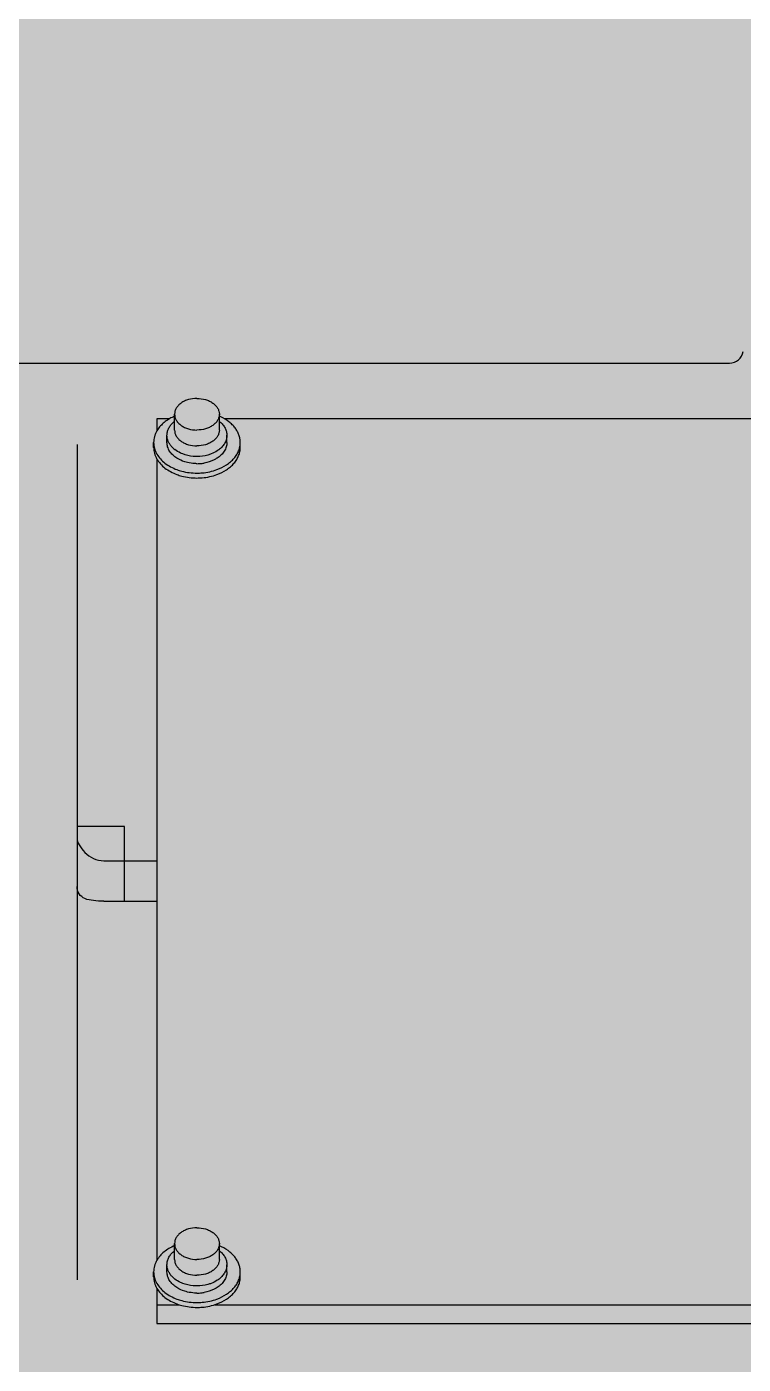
# Model space of a CAD drawing. Extents: x -18489 to 195597, y -1599 to 112111.
# Drawn here: x -14620.93 to -14603.88, y 3066.97 to 3098.8 of the extents above; entities that cross this region are included whole.
import ezdxf

# ---------------------------------------------------------------- set-up
doc = ezdxf.new("R2010")
doc.units = 0
doc.header["$LTSCALE"] = 100
for name, color, linetype in [('188K-SM-03-F10-MECH-EQ-Y2257103$0$0 Xref', 8, 'Continuous'), ('188K-SM-03-F10-MECH-EQ-Y2257103$0$M-EQU-FOUNDATION', 8, 'Continuous'), ('188K-SM-03-F10-MECH-EQ-Y2257103$0$Micron CUP L10 HVAC EQU$0$M-MECH-EQU', 136, 'Continuous'), ('188K-SM-03-F10-MECH-EQ-Y2257103$0$Micron CUP L10 HVAC EQU$0$M-PHASE1 AREA', 252, 'Continuous')]:
    doc.layers.add(name, color=color, linetype=linetype)

# ---------------------------------------------------------------- blocks, each defined once
blk = doc.blocks.new('188K-SM-03-F10-MECH-EQ-Y2257103$0$Micron CUP L10 HVAC EQU$0$A$C0c53ceb0')
at = {"layer": '188K-SM-03-F10-MECH-EQ-Y2257103$0$Micron CUP L10 HVAC EQU$0$M-PHASE1 AREA'}
for p, q in [((15203.21132, 21733.74672), (15389.45113, 21733.74672)), ((15257.38326, 21717.82049), (15257.38326, 21721.58823)), ((15268.04003, 21717.82049), (15268.04003, 21721.58823)), ((15256.23178, 21720.51174), (15253.19667, 21720.51174)), ((15253.19667, 21720.51174), (15253.19667, 21717.62526)), ((15409.24228, 21720.51174), (15269.19151, 21720.51174)), ((15252.40375, 21713.69392), (15252.40375, 21714.86013)), ((15255.58175, 21714.86013), (15255.58175, 21716.56458)), ((15269.84153, 21714.86013), (15269.84153, 21716.56458)), ((15273.01953, 21713.69392), (15273.01953, 21714.86013)), ((15234.16671, 21714.41434), (15234.16671, 21515.61578)), ((15253.19667, 21710.9288), (15253.19667, 21520.26753)), ((15245.45782, 21623.44911), (15234.16671, 21623.44911)), ((15245.45782, 21605.72941), (15245.45782, 21623.44911)), ((15240.51003, 21615.32976), (15253.19667, 21615.32976)), ((15240.51003, 21605.72955), (15253.19667, 21605.72955)), ((15257.38326, 21520.46276), (15257.38326, 21524.2305)), ((15268.04003, 21520.46276), (15268.04003, 21524.2305)), ((15252.40375, 21516.33619), (15252.40375, 21517.5024)), ((15255.58175, 21517.5024), (15255.58175, 21519.20685)), ((15269.84153, 21517.5024), (15269.84153, 21519.20685)), ((15273.01953, 21516.33619), (15273.01953, 21517.5024)), ((15253.19667, 21513.57107), (15253.19667, 21505.21239)), ((15253.19667, 21509.6978), (15258.46102, 21509.6978)), ((15266.96227, 21509.6978), (15410.70064, 21509.6978)), ((15253.19667, 21505.21239), (15576.70587, 21505.21239))]:
    blk.add_line(p, q, dxfattribs=at)
for centre, radius, start, end in [((15389.45113, 21737.04524), 3.29853, 270, 351.1501169), ((15261.89483, 21710.5293), 11.4928, 113.1588691, 116.1903204), ((15263.51735, 21710.50269), 11.52164, 64.948865, 66.842348), ((15261.01761, 21715.33503), 5.84634, 128.528757, 133.6162458), ((15264.26386, 21715.16578), 6.06708, 49.7708212, 51.4191546), ((15260.78263, 21717.54479), 5.50374, 222.7749544, 226.8486984), ((15261.13143, 21717.92581), 6.02027, 226.9069085, 232.4938278), ((15264.18588, 21718.06039), 6.19155, 307.5258068, 308.9357053), ((15262.71288, 21719.84892), 10.03038, 269.9929258, 276.1678883), ((15262.72994, 21719.68053), 9.86114, 276.1744783, 277.1800614), ((15262.74707, 21719.5528), 9.73227, 277.1739976, 280.0449696), ((15260.78263, 21520.18706), 5.50374, 222.7749544, 226.8486984), ((15261.13143, 21520.56808), 6.02027, 226.9069085, 232.4938278), ((15264.18588, 21520.70266), 6.19155, 307.5258068, 308.9357053), ((15262.71288, 21522.49119), 10.03038, 269.9929258, 276.1678883), ((15262.72994, 21522.3228), 9.86114, 276.1744783, 277.1800614), ((15262.74707, 21522.19507), 9.73227, 277.1739976, 280.0449696)]:
    blk.add_arc(centre, radius, start, end, dxfattribs=at)
for points, knots in [([(15262.71164, 21725.35597), (15262.02526, 21725.35597), (15261.00163, 21725.21783), (15259.75605, 21724.75204), (15258.94412, 21724.2866), (15258.27314, 21723.71647), (15257.76921, 21723.06039), (15257.45506, 21722.34193), (15257.38327, 21721.83561), (15257.38327, 21721.58823)], [0, 0, 0, 0, 0.286788988, 0.423950674, 0.553971236, 0.675795026, 0.789521273, 0.896637404, 1, 1, 1, 1]), ([(15262.71164, 21725.35597), (15263.39802, 21725.35597), (15264.42165, 21725.21783), (15265.66723, 21724.75204), (15266.47916, 21724.2866), (15267.15015, 21723.71647), (15267.65407, 21723.06039), (15267.96822, 21722.34193), (15268.04001, 21721.83561), (15268.04001, 21721.58823)], [0, 0, 0, 0, 0.286788988, 0.423950674, 0.553971236, 0.675795026, 0.789521273, 0.896637404, 1, 1, 1, 1]), ([(15257.38327, 21721.58823), (15257.38327, 21721.34085), (15257.45506, 21720.83454), (15257.76921, 21720.11608), (15258.27314, 21719.45999), (15258.94412, 21718.88986), (15259.75605, 21718.42443), (15261.00163, 21717.95863), (15262.02526, 21717.82049), (15262.71164, 21717.82049)], [0, 0, 0, 0, 0.103362596, 0.210478727, 0.324204974, 0.446028764, 0.576049326, 0.713211012, 1, 1, 1, 1]), ([(15268.04001, 21721.58823), (15268.04001, 21721.34085), (15267.96822, 21720.83454), (15267.65407, 21720.11608), (15267.15015, 21719.45999), (15266.47916, 21718.88986), (15265.66723, 21718.42443), (15264.42165, 21717.95863), (15263.39802, 21717.82049), (15262.71164, 21717.82049)], [0, 0, 0, 0, 0.103362596, 0.210478727, 0.324204974, 0.446028764, 0.576049326, 0.713211012, 1, 1, 1, 1]), ([(15256.82243, 21720.84217), (15256.42737, 21720.6477), (15255.67662, 21720.22145), (15254.66846, 21719.4583), (15253.82275, 21718.59985), (15253.36873, 21717.95978), (15253.17754, 21717.63081)], [0, 0, 0, 0, 0.268332212, 0.524486576, 0.768135983, 1, 1, 1, 1]), ([(15255.58177, 21716.56458), (15255.58177, 21716.83323), (15255.64417, 21717.37897), (15255.9204, 21718.16938), (15256.36992, 21718.91542), (15256.76532, 21719.35852), (15256.98466, 21719.56764)], [0, 0, 0, 0, 0.236860265, 0.479513031, 0.732801805, 1, 1, 1, 1]), ([(15268.18227, 21719.7978), (15268.43921, 21719.58041), (15268.90406, 21719.11482), (15269.43732, 21718.31398), (15269.76679, 21717.45517), (15269.84152, 21716.85781), (15269.84152, 21716.56458)], [0, 0, 0, 0, 0.269574381, 0.523491077, 0.765138928, 1, 1, 1, 1]), ([(15273.01953, 21714.86013), (15273.01953, 21715.16017), (15272.96627, 21715.76598), (15272.72874, 21716.65652), (15272.33789, 21717.51819), (15271.8007, 21718.33739), (15271.12595, 21719.10226), (15270.03653, 21720.05297), (15269.07613, 21720.62253), (15268.39592, 21720.94049)], [0, 0, 0, 0, 0.11174478, 0.225149291, 0.341705381, 0.462607147, 0.588678042, 0.720351669, 1, 1, 1, 1]), ([(15253.17754, 21717.63081), (15253.05209, 21717.41496), (15252.8293, 21716.97329), (15252.58471, 21716.28072), (15252.4368, 21715.57409), (15252.40375, 21715.09716), (15252.40375, 21714.86013)], [0, 0, 0, 0, 0.257512723, 0.508724866, 0.755506666, 1, 1, 1, 1]), ([(15252.40375, 21714.86013), (15252.40375, 21714.62309), (15252.4368, 21714.14617), (15252.58471, 21713.43953), (15252.8293, 21712.74697), (15253.05209, 21712.30529), (15253.17754, 21712.08944)], [0, 0, 0, 0, 0.244493334, 0.491275134, 0.742487277, 1, 1, 1, 1]), ([(15256.74274, 21713.80709), (15256.55952, 21714.00539), (15256.23037, 21714.42141), (15255.85956, 21715.10806), (15255.63281, 21715.82756), (15255.58177, 21716.32102), (15255.58177, 21716.56458)], [0, 0, 0, 0, 0.264767003, 0.517467871, 0.761153089, 1, 1, 1, 1]), ([(15257.93812, 21711.11522), (15257.58192, 21711.34225), (15256.93228, 21711.84496), (15256.17001, 21712.76296), (15255.6916, 21713.78251), (15255.58177, 21714.5071), (15255.58177, 21714.86013)], [0, 0, 0, 0, 0.27510598, 0.530746196, 0.770079369, 1, 1, 1, 1]), ([(15257.38327, 21717.82049), (15257.38327, 21717.57311), (15257.45506, 21717.0668), (15257.76921, 21716.34834), (15258.27314, 21715.69225), (15258.94412, 21715.12212), (15259.75605, 21714.65669), (15261.00163, 21714.1909), (15262.02526, 21714.05276), (15262.71164, 21714.05276)], [0, 0, 0, 0, 0.103362596, 0.210478727, 0.324204974, 0.446028764, 0.576049326, 0.713211012, 1, 1, 1, 1]), ([(15268.04001, 21717.82049), (15268.04001, 21717.57311), (15267.96822, 21717.0668), (15267.65407, 21716.34834), (15267.15015, 21715.69225), (15266.47916, 21715.12212), (15265.66723, 21714.65669), (15264.42165, 21714.1909), (15263.39802, 21714.05276), (15262.71164, 21714.05276)], [0, 0, 0, 0, 0.103362596, 0.210478727, 0.324204974, 0.446028764, 0.576049326, 0.713211012, 1, 1, 1, 1]), ([(15267.48043, 21708.39828), (15268.27931, 21708.69307), (15269.41659, 21709.2511), (15270.7228, 21710.2378), (15271.53656, 21711.05003), (15272.18794, 21711.93481), (15272.664, 21712.87676), (15272.95428, 21713.85796), (15273.01953, 21714.52864), (15273.01953, 21714.86013)], [0, 0, 0, 0, 0.282453329, 0.415182561, 0.541745185, 0.662447936, 0.77810747, 0.890044774, 1, 1, 1, 1]), ([(15269.84152, 21714.86013), (15269.84152, 21714.5071), (15269.73169, 21713.78251), (15269.25327, 21712.76296), (15268.491, 21711.84496), (15267.84137, 21711.34225), (15267.48516, 21711.11522)], [0, 0, 0, 0, 0.229920631, 0.469253804, 0.72489402, 1, 1, 1, 1]), ([(15269.84152, 21716.56458), (15269.84152, 21716.26173), (15269.76164, 21715.64406), (15269.41005, 21714.75882), (15268.8423, 21713.93753), (15268.34917, 21713.46424), (15268.07695, 21713.24428)], [0, 0, 0, 0, 0.234069694, 0.475329886, 0.729505668, 1, 1, 1, 1]), ([(15252.40375, 21713.69392), (15252.40375, 21713.45689), (15252.4368, 21712.97996), (15252.58471, 21712.27333), (15252.8293, 21711.58076), (15253.05209, 21711.13909), (15253.17754, 21710.92324)], [0, 0, 0, 0, 0.244493334, 0.491275134, 0.742487277, 1, 1, 1, 1]), ([(15253.17754, 21712.08944), (15253.41232, 21711.68547), (15253.99088, 21710.90444), (15255.09666, 21709.89282), (15256.42998, 21709.03447), (15257.42195, 21708.59049), (15257.94285, 21708.39828)], [0, 0, 0, 0, 0.228329103, 0.471045062, 0.728675928, 1, 1, 1, 1]), ([(15259.32343, 21712.12863), (15259.15191, 21712.19413), (15258.49918, 21712.46813), (15257.88182, 21712.83061), (15257.46601, 21713.15)], [0, 0, 0, 0, 0.259357224, 1, 1, 1, 1]), ([(15262.71164, 21711.52299), (15262.41792, 21711.52299), (15261.26803, 21711.57311), (15260.1241, 21711.82286), (15259.32343, 21712.12863)], [0, 0, 0, 0, 0.255236185, 1, 1, 1, 1]), ([(15266.09986, 21712.12863), (15265.83754, 21712.02846), (15264.7423, 21711.67163), (15263.58175, 21711.52299), (15262.71164, 21711.52299)], [0, 0, 0, 0, 0.243974103, 1, 1, 1, 1]), ([(15267.95727, 21713.15), (15267.82202, 21713.04611), (15267.24306, 21712.63776), (15266.60193, 21712.32037), (15266.09986, 21712.12863)], [0, 0, 0, 0, 0.24089007, 1, 1, 1, 1]), ([(15267.48043, 21707.23207), (15268.27931, 21707.52686), (15269.41659, 21708.0849), (15270.7228, 21709.0716), (15271.53656, 21709.88383), (15272.18794, 21710.76861), (15272.664, 21711.71056), (15272.95428, 21712.69175), (15273.01953, 21713.36243), (15273.01953, 21713.69392)], [0, 0, 0, 0, 0.282453329, 0.415182561, 0.541745185, 0.662447936, 0.77810747, 0.890044774, 1, 1, 1, 1]), ([(15253.17754, 21710.92324), (15253.41232, 21710.51926), (15253.99088, 21709.73823), (15255.09666, 21708.72661), (15256.42998, 21707.86826), (15257.42195, 21707.42429), (15257.94285, 21707.23207)], [0, 0, 0, 0, 0.228329103, 0.471045062, 0.728675928, 1, 1, 1, 1]), ([(15260.47811, 21710.0723), (15260.24614, 21710.1264), (15259.36115, 21710.36872), (15258.51108, 21710.75005), (15257.93812, 21711.11522)], [0, 0, 0, 0, 0.25958004, 1, 1, 1, 1]), ([(15257.94285, 21708.39828), (15258.31371, 21708.26143), (15259.85813, 21707.77451), (15261.48888, 21707.57135), (15262.71164, 21707.57135)], [0, 0, 0, 0, 0.244303598, 1, 1, 1, 1]), ([(15262.71164, 21709.81854), (15262.52253, 21709.81854), (15261.7725, 21709.83967), (15261.02454, 21709.94484), (15260.47811, 21710.0723)], [0, 0, 0, 0, 0.252084477, 1, 1, 1, 1]), ([(15262.71164, 21707.57135), (15263.12415, 21707.57135), (15264.74091, 21707.63979), (15266.34955, 21707.98097), (15267.48043, 21708.39828)], [0, 0, 0, 0, 0.254957247, 1, 1, 1, 1]), ([(15267.48516, 21711.11522), (15267.26577, 21710.9754), (15266.31628, 21710.44311), (15265.25877, 21710.11398), (15264.44458, 21709.96972)], [0, 0, 0, 0, 0.239330495, 1, 1, 1, 1]), ([(15257.94285, 21707.23207), (15258.31371, 21707.09522), (15259.85813, 21706.6083), (15261.48888, 21706.40514), (15262.71164, 21706.40514)], [0, 0, 0, 0, 0.244303598, 1, 1, 1, 1]), ([(15262.71164, 21706.40514), (15263.12415, 21706.40514), (15264.74091, 21706.47359), (15266.34955, 21706.81476), (15267.48043, 21707.23207)], [0, 0, 0, 0, 0.254957247, 1, 1, 1, 1]), ([(15234.16671, 21620.79978), (15234.16671, 21620.21662), (15234.66239, 21618.90399), (15236.0167, 21617.20428), (15237.99995, 21615.75483), (15239.67284, 21615.32976), (15240.51003, 21615.32976)], [0, 0, 0, 0, 0.194431003, 0.446315186, 0.720873, 1, 1, 1, 1]), ([(15240.51003, 21605.72955), (15239.69423, 21605.72955), (15238.18648, 21605.78158), (15236.10218, 21606.15004), (15234.45259, 21607.32201), (15234.16671, 21608.60643), (15234.16671, 21609.23033)], [0, 0, 0, 0, 0.300006288, 0.55471551, 0.770561951, 1, 1, 1, 1]), ([(15262.71164, 21527.99824), (15262.02526, 21527.99824), (15261.00163, 21527.8601), (15259.75605, 21527.39431), (15258.94412, 21526.92887), (15258.27314, 21526.35874), (15257.76921, 21525.70266), (15257.45506, 21524.9842), (15257.38327, 21524.47788), (15257.38327, 21524.2305)], [0, 0, 0, 0, 0.286788988, 0.423950674, 0.553971236, 0.675795026, 0.789521273, 0.896637404, 1, 1, 1, 1]), ([(15262.71164, 21527.99824), (15263.39802, 21527.99824), (15264.42165, 21527.8601), (15265.66723, 21527.39431), (15266.47916, 21526.92887), (15267.15015, 21526.35874), (15267.65407, 21525.70266), (15267.96822, 21524.9842), (15268.04001, 21524.47788), (15268.04001, 21524.2305)], [0, 0, 0, 0, 0.286788988, 0.423950674, 0.553971236, 0.675795026, 0.789521273, 0.896637404, 1, 1, 1, 1]), ([(15257.38327, 21524.2305), (15257.38327, 21523.98312), (15257.45506, 21523.47681), (15257.76921, 21522.75835), (15258.27314, 21522.10226), (15258.94412, 21521.53213), (15259.75605, 21521.0667), (15261.00163, 21520.6009), (15262.02526, 21520.46276), (15262.71164, 21520.46276)], [0, 0, 0, 0, 0.103362596, 0.210478727, 0.324204974, 0.446028764, 0.576049326, 0.713211012, 1, 1, 1, 1]), ([(15268.04001, 21524.2305), (15268.04001, 21523.98312), (15267.96822, 21523.47681), (15267.65407, 21522.75835), (15267.15015, 21522.10226), (15266.47916, 21521.53213), (15265.66723, 21521.0667), (15264.42165, 21520.6009), (15263.39802, 21520.46276), (15262.71164, 21520.46276)], [0, 0, 0, 0, 0.103362596, 0.210478727, 0.324204974, 0.446028764, 0.576049326, 0.713211012, 1, 1, 1, 1]), ([(15257.37491, 21523.73826), (15256.91749, 21523.54253), (15256.04762, 21523.10331), (15254.87953, 21522.28822), (15253.90607, 21521.35069), (15253.39059, 21520.63967), (15253.17754, 21520.27308)], [0, 0, 0, 0, 0.269931631, 0.526826294, 0.769963352, 1, 1, 1, 1]), ([(15255.58177, 21519.20685), (15255.58177, 21519.51236), (15255.6631, 21520.13564), (15256.02091, 21521.02814), (15256.59835, 21521.85498), (15257.09939, 21522.33027), (15257.37588, 21522.55087)], [0, 0, 0, 0, 0.233850718, 0.475004706, 0.729253262, 1, 1, 1, 1]), ([(15268.04741, 21522.55087), (15268.3239, 21522.33027), (15268.82493, 21521.85498), (15269.40237, 21521.02814), (15269.76019, 21520.13564), (15269.84152, 21519.51236), (15269.84152, 21519.20685)], [0, 0, 0, 0, 0.270746738, 0.524995294, 0.766149282, 1, 1, 1, 1]), ([(15273.01953, 21517.5024), (15273.01953, 21517.8146), (15272.96178, 21518.44547), (15272.70449, 21519.37117), (15272.28162, 21520.26425), (15271.70141, 21521.1095), (15270.9741, 21521.89377), (15269.80228, 21522.86049), (15268.77422, 21523.42768), (15268.04837, 21523.73826)], [0, 0, 0, 0, 0.111041272, 0.223864441, 0.340057107, 0.460865279, 0.587115231, 0.719198405, 1, 1, 1, 1]), ([(15253.17754, 21520.27308), (15253.05209, 21520.05723), (15252.8293, 21519.61556), (15252.58471, 21518.92299), (15252.4368, 21518.21636), (15252.40375, 21517.73943), (15252.40375, 21517.5024)], [0, 0, 0, 0, 0.257512723, 0.508724866, 0.755506666, 1, 1, 1, 1]), ([(15252.40375, 21517.5024), (15252.40375, 21517.26536), (15252.4368, 21516.78844), (15252.58471, 21516.0818), (15252.8293, 21515.38924), (15253.05209, 21514.94756), (15253.17754, 21514.73171)], [0, 0, 0, 0, 0.244493334, 0.491275134, 0.742487277, 1, 1, 1, 1]), ([(15256.74274, 21516.44936), (15256.55952, 21516.64766), (15256.23037, 21517.06368), (15255.85956, 21517.75033), (15255.63281, 21518.46983), (15255.58177, 21518.96329), (15255.58177, 21519.20685)], [0, 0, 0, 0, 0.264767003, 0.517467871, 0.761153089, 1, 1, 1, 1]), ([(15257.93812, 21513.75749), (15257.58192, 21513.98452), (15256.93228, 21514.48723), (15256.17001, 21515.40523), (15255.6916, 21516.42478), (15255.58177, 21517.14938), (15255.58177, 21517.5024)], [0, 0, 0, 0, 0.27510598, 0.530746196, 0.770079369, 1, 1, 1, 1]), ([(15257.38327, 21520.46276), (15257.38327, 21520.21538), (15257.45506, 21519.70907), (15257.76921, 21518.99061), (15258.27314, 21518.33452), (15258.94412, 21517.76439), (15259.75605, 21517.29896), (15261.00163, 21516.83317), (15262.02526, 21516.69503), (15262.71164, 21516.69503)], [0, 0, 0, 0, 0.103362596, 0.210478727, 0.324204974, 0.446028764, 0.576049326, 0.713211012, 1, 1, 1, 1]), ([(15268.04001, 21520.46276), (15268.04001, 21520.21538), (15267.96822, 21519.70907), (15267.65407, 21518.99061), (15267.15015, 21518.33452), (15266.47916, 21517.76439), (15265.66723, 21517.29896), (15264.42165, 21516.83317), (15263.39802, 21516.69503), (15262.71164, 21516.69503)], [0, 0, 0, 0, 0.103362596, 0.210478727, 0.324204974, 0.446028764, 0.576049326, 0.713211012, 1, 1, 1, 1]), ([(15267.48043, 21511.04055), (15268.27931, 21511.33534), (15269.41659, 21511.89337), (15270.7228, 21512.88007), (15271.53656, 21513.6923), (15272.18794, 21514.57708), (15272.664, 21515.51903), (15272.95428, 21516.50023), (15273.01953, 21517.17091), (15273.01953, 21517.5024)], [0, 0, 0, 0, 0.282453329, 0.415182561, 0.541745185, 0.662447936, 0.77810747, 0.890044774, 1, 1, 1, 1]), ([(15269.84152, 21517.5024), (15269.84152, 21517.14938), (15269.73169, 21516.42478), (15269.25327, 21515.40523), (15268.491, 21514.48723), (15267.84137, 21513.98452), (15267.48516, 21513.75749)], [0, 0, 0, 0, 0.229920631, 0.469253804, 0.72489402, 1, 1, 1, 1]), ([(15269.84152, 21519.20685), (15269.84152, 21518.904), (15269.76164, 21518.28633), (15269.41005, 21517.40109), (15268.8423, 21516.5798), (15268.34917, 21516.10651), (15268.07695, 21515.88655)], [0, 0, 0, 0, 0.234069694, 0.475329886, 0.729505668, 1, 1, 1, 1]), ([(15252.40375, 21516.33619), (15252.40375, 21516.09916), (15252.4368, 21515.62223), (15252.58471, 21514.9156), (15252.8293, 21514.22303), (15253.05209, 21513.78136), (15253.17754, 21513.56551)], [0, 0, 0, 0, 0.244493334, 0.491275134, 0.742487277, 1, 1, 1, 1]), ([(15253.17754, 21514.73171), (15253.41232, 21514.32774), (15253.99088, 21513.54671), (15255.09666, 21512.53509), (15256.42998, 21511.67674), (15257.42195, 21511.23276), (15257.94285, 21511.04055)], [0, 0, 0, 0, 0.228329103, 0.471045062, 0.728675928, 1, 1, 1, 1]), ([(15259.32343, 21514.7709), (15259.15191, 21514.8364), (15258.49918, 21515.1104), (15257.88182, 21515.47288), (15257.46601, 21515.79227)], [0, 0, 0, 0, 0.259357224, 1, 1, 1, 1]), ([(15262.71164, 21514.16526), (15262.41792, 21514.16526), (15261.26803, 21514.21538), (15260.1241, 21514.46513), (15259.32343, 21514.7709)], [0, 0, 0, 0, 0.255236185, 1, 1, 1, 1]), ([(15266.09986, 21514.7709), (15265.83754, 21514.67073), (15264.7423, 21514.3139), (15263.58175, 21514.16526), (15262.71164, 21514.16526)], [0, 0, 0, 0, 0.243974103, 1, 1, 1, 1]), ([(15267.95727, 21515.79227), (15267.82202, 21515.68838), (15267.24306, 21515.28003), (15266.60193, 21514.96264), (15266.09986, 21514.7709)], [0, 0, 0, 0, 0.24089007, 1, 1, 1, 1]), ([(15267.48043, 21509.87434), (15268.27931, 21510.16913), (15269.41659, 21510.72717), (15270.7228, 21511.71387), (15271.53656, 21512.5261), (15272.18794, 21513.41088), (15272.664, 21514.35283), (15272.95428, 21515.33402), (15273.01953, 21516.0047), (15273.01953, 21516.33619)], [0, 0, 0, 0, 0.282453329, 0.415182561, 0.541745185, 0.662447936, 0.77810747, 0.890044774, 1, 1, 1, 1]), ([(15253.17754, 21513.56551), (15253.41232, 21513.16153), (15253.99088, 21512.3805), (15255.09666, 21511.36888), (15256.42998, 21510.51053), (15257.42195, 21510.06656), (15257.94285, 21509.87434)], [0, 0, 0, 0, 0.228329103, 0.471045062, 0.728675928, 1, 1, 1, 1]), ([(15260.47811, 21512.71457), (15260.24614, 21512.76867), (15259.36115, 21513.01099), (15258.51108, 21513.39232), (15257.93812, 21513.75749)], [0, 0, 0, 0, 0.25958004, 1, 1, 1, 1]), ([(15257.94285, 21511.04055), (15258.31371, 21510.9037), (15259.85813, 21510.41678), (15261.48888, 21510.21362), (15262.71164, 21510.21362)], [0, 0, 0, 0, 0.244303598, 1, 1, 1, 1]), ([(15262.71164, 21512.46081), (15262.52253, 21512.46081), (15261.7725, 21512.48194), (15261.02454, 21512.58711), (15260.47811, 21512.71457)], [0, 0, 0, 0, 0.252084477, 1, 1, 1, 1]), ([(15262.71164, 21510.21362), (15263.12415, 21510.21362), (15264.74091, 21510.28206), (15266.34955, 21510.62324), (15267.48043, 21511.04055)], [0, 0, 0, 0, 0.254957247, 1, 1, 1, 1]), ([(15267.48516, 21513.75749), (15267.26577, 21513.61767), (15266.31628, 21513.08538), (15265.25877, 21512.75625), (15264.44458, 21512.61199)], [0, 0, 0, 0, 0.239330495, 1, 1, 1, 1]), ([(15257.94285, 21509.87434), (15258.31371, 21509.73749), (15259.85813, 21509.25057), (15261.48888, 21509.04741), (15262.71164, 21509.04741)], [0, 0, 0, 0, 0.244303598, 1, 1, 1, 1]), ([(15262.71164, 21509.04741), (15263.12415, 21509.04741), (15264.74091, 21509.11586), (15266.34955, 21509.45703), (15267.48043, 21509.87434)], [0, 0, 0, 0, 0.254957247, 1, 1, 1, 1])]:
    blk.add_open_spline(points, degree=3, knots=knots, dxfattribs=at)
blk = doc.blocks.new('188K-SM-03-F10-MECH-EQ-Y2257103$0$Micron CUP L10 HVAC EQU')
at = {"layer": '188K-SM-03-F10-MECH-EQ-Y2257103$0$Micron CUP L10 HVAC EQU$0$M-MECH-EQU'}
blk.add_blockref('188K-SM-03-F10-MECH-EQ-Y2257103$0$Micron CUP L10 HVAC EQU$0$A$C0c53ceb0', (-206166.7, 2082.18), dxfattribs=at)
blk = doc.blocks.new('188K-SM-03-F10-MECH-EQ-Y2257103')
at = {"layer": '188K-SM-03-F10-MECH-EQ-Y2257103$0$M-EQU-FOUNDATION'}
h = blk.add_hatch(dxfattribs=at)
h.set_pattern_fill('AR-CONC', color=256, scale=0.1)
h.set_pattern_definition([(50, (4473.521, 709.199), (18.218467, -1.593909), [1.905, -20.955]), (355, (4473.521, 709.2), (-3.524342, 19.105685), [1.524, -16.764058]), (100.45144, (4475.04, 709.066), (14.694125, 17.511775), [1.619001, -17.809024]), (46.1842, (4473.521, 714.28), (27.107904, -4.204233), [2.8575, -31.4325]), (96.63556, (4475.78, 713.93), (23.740413, 24.742612), [2.428502, -26.71356]), (351.18415, (4473.52, 714.28), (23.740413, 24.742612), [2.285997, -25.145973]), (21, (4476.061, 713.009), (15.161439, -10.22652), [1.905, -20.955]), (326, (4476.061, 713.01), (6.180203, 18.418797), [1.524, -16.764]), (71.45144, (4477.325, 712.157), (21.341642, 8.192277), [1.619001, -17.808994]), (37.5, (4473.5214, 709.199), (0.3088603, 8.4555039), [0, -16.5608, 0, -17.018, 0, -16.8275]), (7.5, (4473.521, 709.199), (6.6819663, 10.0180575), [0, -9.7028, 0, -16.1798, 0, -6.4135]), (327.5, (4467.857, 709.199), (13.5590595, -0.5728744), [0, -6.35, 0, -19.812, 0, -26.289]), (317.5, (4465.317, 709.199), (14.812918, 2.542649), [0, -8.255, 0, -13.1572, 0, -18.669])])
h.paths.add_polyline_path([(-14928.149, 5602.459), (-14278.149, 5602.459), (-14278.149, 1902.459), (-14928.149, 1902.459)], flags=16)
h.paths.add_polyline_path([(-14933.149, 5607.459), (-14273.149, 5607.459), (-14273.149, 1897.459), (-14933.149, 1897.459)])
h = blk.add_hatch(dxfattribs=at)
h.set_pattern_fill('AR-CONC', color=256, scale=0.3)
h.set_pattern_definition([(50, (4473.52, 709.2), (54.6554, -4.78173), [5.715, -62.865]), (355, (4473.52, 709.2), (-10.57303, 57.31705), [4.572, -50.29218]), (100.45144, (4478.076, 708.8), (44.08237, 52.53533), [4.857, -53.42707]), (46.1842, (4473.52, 724.44), (81.32371, -12.6127), [8.5725, -94.2975]), (96.63556, (4480.3, 723.39), (71.22124, 74.22784), [7.2855, -80.14068]), (351.18415, (4473.52, 724.44), (71.22124, 74.22784), [6.858, -75.43792]), (21, (4481.14, 720.63), (45.48432, -30.67956), [5.715, -62.865]), (326, (4481.14, 720.63), (18.54061, 55.25639), [4.572, -50.292]), (71.45144, (4484.93, 718.07), (64.02493, 24.57683), [4.857, -53.42698]), (37.5, (4473.521, 709.2), (0.926581, 25.366512), [0, -49.6824, 0, -51.054, 0, -50.4825]), (7.5, (4473.52, 709.2), (20.0459, 30.054172), [0, -29.1084, 0, -48.5394, 0, -19.2405]), (327.5, (4456.529, 709.2), (40.677179, -1.718623), [0, -19.05, 0, -59.436, 0, -78.867]), (317.5, (4448.91, 709.2), (44.438754, 7.62795), [0, -24.765, 0, -39.4716, 0, -56.007])])
h.paths.add_polyline_path([(-14918.149, 5592.459), (-14288.149, 5592.459), (-14288.149, 1912.459), (-14918.149, 1912.459)])
at = {"layer": '188K-SM-03-F10-MECH-EQ-Y2257103$0$0 Xref', "xscale": 0.1, "yscale": 0.1, "zscale": 0.1}
blk.add_blockref('188K-SM-03-F10-MECH-EQ-Y2257103$0$Micron CUP L10 HVAC EQU', (4473.521, 709.199), dxfattribs=at)

msp = doc.modelspace()

# ---------------------------------------------------------------- block references
msp.add_blockref('188K-SM-03-F10-MECH-EQ-Y2257103', (0, 0))

doc.saveas('drawing.dxf')
